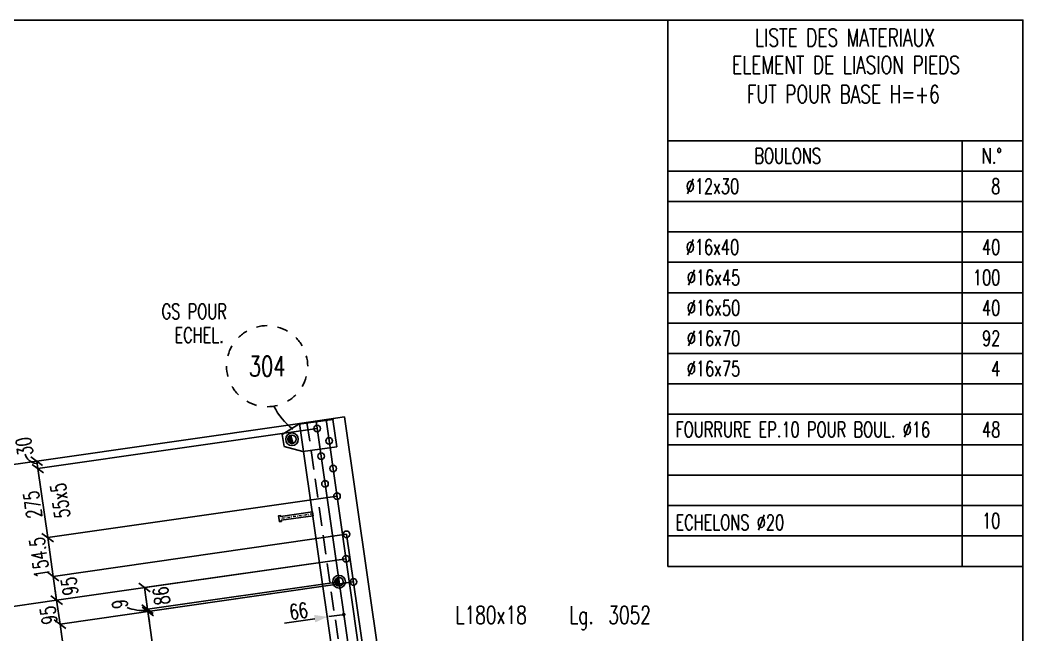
# Model space of a CAD drawing. Extents: x 142141 to 158361, y -178354 to -166874.
# Drawn here: x 154405 to 158361, y -169300 to -166874 of the extents above; entities that cross this region are included whole.
import ezdxf
from ezdxf.enums import TextEntityAlignment as Align

# ---------------------------------------------------------------- set-up
doc = ezdxf.new("R2010")
doc.units = 0
doc.header["$LTSCALE"] = 150
doc.header["$MEASUREMENT"] = 0
doc.linetypes.add('DASHDOT', pattern=[1, 0.5, -0.25, 0, -0.25])
doc.linetypes.add('DASHED', pattern=[0.75, 0.5, -0.25])
doc.layers.get('0').update_dxf_attribs({"linetype": 'CONTINUOUS'})
for name, color, linetype in [('ASSI', 6, 'CONTINUOUS'), ('Echelon', 3, 'CONTINUOUS'), ('FORI', 2, 'CONTINUOUS'), ('LINEA_ANG', 2, 'CONTINUOUS'), ('LINEE_PIASTRA', 2, 'CONTINUOUS'), ('LINEE_PIASTRE', 2, 'CONTINUOUS'), ('LM', 7, 'CONTINUOUS'), ('LP', 3, 'CONTINUOUS'), ('LS', 7, 'CONTINUOUS'), ('MZ', 6, 'DASHDOT'), ('PIASTRE', 5, 'CONTINUOUS'), ('QT_MAL', 7, 'CONTINUOUS'), ('QT_MPR', 7, 'CONTINUOUS'), ('QT_MSP', 7, 'CONTINUOUS'), ('TRAT-Y', 7, 'DASHED')]:
    doc.layers.add(name, color=color, linetype=linetype)
doc.styles.add('QUOTE', font='ROMANS8.SHX', dxfattribs={"width": 0.7})
doc.styles.add('RD', font='ROMAND8.SHX', dxfattribs={"width": 0.7})
doc.styles.add('RQL', font='ROMANS8.SHX', dxfattribs={"width": 0.7})
doc.styles.add('RS', font='ROMANS8.shx', dxfattribs={"width": 0.7})
doc.styles.get("Standard").update_dxf_attribs({"font": 'ROMANS8.SHX', "width": 0.7})
doc.dimstyles.new('FRECCE1', dxfattribs={"dimtxt": 60, "dimasz": 6.6667, "dimexe": 0, "dimexo": 0, "dimgap": 1, "dimtad": 1, "dimdec": 0, "dimzin": 0, "dimdsep": 46, "dimtxsty": 'RS', "dimblk1": 'QUOTP', "dimblk2": 'QUOTF', "dimsah": 1, "dimcen": 0, "dimclrd": 2, "dimclre": 2, "dimclrt": 7, "dimadec": 0, "dimazin": 0, "dimtfac": 1, "dimtdec": 0, "dimtix": 1, "dimtmove": 2, "dimatfit": 3, "dimldrblk": 'QUOTP', "dimfxl": 1, "dimtolj": 1, "dimtzin": 0, "dimarcsym": 0})
doc.dimstyles.new('TRATTO', dxfattribs={"dimscale": 0, "dimtxt": 60, "dimasz": 40, "dimexe": 0, "dimexo": 0, "dimgap": 10, "dimtad": 1, "dimrnd": 0.5, "dimdsep": 46, "dimtxsty": 'RS', "dimblk1": 'OBLIQUE', "dimblk2": 'OBLIQUE', "dimsah": 1, "dimcen": 0.09, "dimclrd": 2, "dimclre": 2, "dimclrt": 7, "dimadec": 0, "dimazin": 0, "dimtfac": 1, "dimtix": 1, "dimtmove": 2, "dimatfit": 3, "dimfxl": 1, "dimtolj": 1, "dimtzin": 0, "dimarcsym": 0})

# ---------------------------------------------------------------- blocks, each defined once
blk = doc.blocks.new('ASSE98')
blk.add_line((0, 0), (1, 0))
at = {"color": 7, "style": 'QUOTE', "width": 0.5, "flags": 1}
for tag, p in [('TI', (1.3831, 6.8273)), ('DI_S', (1.3831, 6.4218)), ('D_S', (1.3831, 6.0209)), ('E_S', (1.3831, 5.6806)), ('NFORI', (1.3645, 5.2979)), ('ALAR', (1.3635, 4.9325)), ('FAM', (1.3775, 4.5465)), ('ALA', (1.3831, 4.1926)), ('DISP2', (1.3831, 3.8497)), ('DISP1', (1.3831, 3.5069)), ('PINZAF', (1.3831, 3.164)), ('PINZAI', (1.3831, 2.8211)), ('TRP', (1.3831, 2.4783)), ('NP', (1.3831, 2.1354)), ('SV', (1.3831, 1.7926)), ('PESO', (1.3831, 1.4497)), ('QUA', (1.3831, 1.1069)), ('LUN', (1.3831, 0.764)), ('PROF', (1.3831, 0.4211)), ('POS', (1.3831, 0.0783))]:
    blk.add_attdef(tag, p, '', height=0.2, dxfattribs=at)
at = {"color": 7, "flags": 1}
for tag, p in [('LAV1', (3.0743, 6.8285)), ('LAV2', (3.0743, 6.4951)), ('LAV3', (3.0743, 6.1618)), ('LAV4', (3.0743, 5.8285)), ('LAV5', (3.0743, 5.4951)), ('LAV6', (3.0743, 5.1618)), ('LAV7', (3.0743, 4.8285)), ('LAV8', (3.0743, 4.4951)), ('LAV9', (3.0743, 4.1618)), ('LAV10', (3.0743, 3.8285))]:
    blk.add_attdef(tag, p, '', height=0.2, dxfattribs=at)
blk = doc.blocks.new('16')
blk.add_circle((0, 0), 1)
blk = doc.blocks.new('P20')
at = {"color": 0}
for p, q in [((0, 0.98), (0.02, 1)), ((0, 0.94), (0.06, 1)), ((1, -0.01), (0, 0.99)), ((0, 0.89), (0.1, 0.99)), ((0, 0.85), (0.14, 0.99)), ((0, 0.8), (0.18, 0.98)), ((0, 0.76), (0.22, 0.98)), ((0, 0.71), (0.25, 0.97)), ((0, 0.67), (0.29, 0.96)), ((1, -0.05), (0, 0.95)), ((0, 0.62), (0.32, 0.95)), ((0, 0.58), (0.36, 0.93)), ((0, 0.53), (0.39, 0.92)), ((0, 0.49), (0.42, 0.91)), ((1, -0.09), (0, 0.9)), ((0, 0.44), (0.45, 0.89)), ((0, 0.4), (0.48, 0.88)), ((0.99, -0.13), (0, 0.86)), ((0, 0.35), (0.51, 0.86)), ((0, 0.31), (0.54, 0.84)), ((0, 0.26), (0.56, 0.83)), ((0.99, -0.17), (0, 0.81)), ((0, 0.22), (0.59, 0.81)), ((0, 0.17), (0.61, 0.79)), ((0.98, -0.21), (0, 0.77)), ((0, 0.13), (0.64, 0.77)), ((0, 0.08), (0.66, 0.75)), ((0, 0.04), (0.69, 0.73)), ((0.97, -0.25), (0, 0.72)), ((0, -0.01), (0.71, 0.7)), ((0.96, -0.28), (0, 0.68)), ((0, -0.05), (0.73, 0.68)), ((0, -0.1), (0.75, 0.66)), ((0.95, -0.32), (0, 0.63)), ((0, -0.14), (0.77, 0.63)), ((0, -0.19), (0.79, 0.61)), ((0.94, -0.35), (0, 0.59)), ((0, -0.23), (0.81, 0.58)), ((0, -0.28), (0.83, 0.56)), ((0.92, -0.38), (0, 0.54)), ((0, -0.32), (0.85, 0.53)), ((0.91, -0.41), (0, 0.5)), ((0, -0.36), (0.87, 0.5)), ((0, -0.41), (0.88, 0.47)), ((0.9, -0.44), (0, 0.45)), ((0, -0.45), (0.9, 0.44)), ((0.88, -0.47), (0, 0.41)), ((0, -0.5), (0.91, 0.41)), ((0, -0.54), (0.92, 0.38)), ((0.87, -0.5), (0, 0.36)), ((0, -0.59), (0.94, 0.35)), ((0.85, -0.53), (0, 0.32)), ((0, -0.63), (0.95, 0.31)), ((0, -0.68), (0.96, 0.28)), ((0.83, -0.56), (0, 0.27)), ((0, -0.72), (0.97, 0.25)), ((0.81, -0.58), (0, 0.23)), ((0, -0.77), (0.98, 0.21)), ((0.79, -0.61), (0, 0.18)), ((0, -0.81), (0.99, 0.17)), ((0.77, -0.63), (0, 0.14)), ((0, -0.86), (0.99, 0.13)), ((0.75, -0.66), (0, 0.09)), ((0, -0.9), (1, 0.09)), ((0.73, -0.68), (0, 0.05)), ((0, -0.95), (1, 0.05)), ((0.71, -0.7), (0, 0.01)), ((0, -0.99), (1, 0.01)), ((1, 0.04), (0.04, 1)), ((1, 0.09), (0.09, 1)), ((0.99, 0.14), (0.14, 0.99)), ((0.98, 0.19), (0.19, 0.98)), ((0.97, 0.25), (0.25, 0.97)), ((0.95, 0.31), (0.31, 0.95)), ((0.92, 0.38), (0.38, 0.92)), ((0.88, 0.47), (0.47, 0.88)), ((0.81, 0.59), (0.59, 0.81)), ((0.69, -0.73), (0, -0.04)), ((0.66, -0.75), (0, -0.08)), ((0.64, -0.77), (0, -0.13)), ((0.61, -0.79), (0, -0.17)), ((0.59, -0.81), (0, -0.22)), ((0.56, -0.83), (0, -0.26)), ((0.54, -0.84), (0, -0.31)), ((0.51, -0.86), (0, -0.35)), ((0.48, -0.88), (0, -0.4)), ((0.45, -0.89), (0, -0.44)), ((0.42, -0.91), (0, -0.49)), ((0.39, -0.92), (0, -0.53)), ((0.36, -0.93), (0, -0.58)), ((0.32, -0.95), (0, -0.62)), ((0.29, -0.96), (0, -0.67)), ((0.25, -0.97), (0, -0.71)), ((0.22, -0.98), (0, -0.76)), ((0.18, -0.98), (0, -0.8)), ((0.14, -0.99), (0, -0.85)), ((0.1, -0.99), (0, -0.89)), ((0.04, -1), (1, -0.04)), ((0.09, -1), (1, -0.09)), ((0.14, -0.99), (0.99, -0.14)), ((0.19, -0.98), (0.98, -0.19)), ((0.25, -0.97), (0.97, -0.25)), ((0.31, -0.95), (0.95, -0.31)), ((0.38, -0.92), (0.92, -0.38)), ((0.47, -0.88), (0.88, -0.47)), ((0.59, -0.81), (0.81, -0.59))]:
    blk.add_line(p, q, dxfattribs=at)
for radius in [1.5, 1]:
    blk.add_circle((0, 0), radius)
blk = doc.blocks.new('MRKR_98')
blk.add_point((0, 0))
at = {"color": 7, "style": 'QUOTE', "width": 0.5, "flags": 1}
for tag, p in [('TI', (3.73, 6.83)), ('DI_S', (3.73, 6.42)), ('D_S', (3.73, 6.02)), ('AUX2', (3.71, 4.93)), ('NFORI', (3.72, 5.3)), ('AUX1', (3.73, 4.19)), ('E_S', (3.73, 5.68)), ('FAM', (3.73, 4.55)), ('COMMESSA', (3.73, 3.85)), ('MD', (3.73, 3.51)), ('MP', (3.73, 3.16)), ('LARGHEZZA', (3.73, 2.82)), ('SPESSORE', (3.73, 2.48)), ('NP', (3.73, 2.14)), ('SV', (3.73, 1.79)), ('PESO', (3.73, 1.45)), ('QUA', (3.73, 1.11)), ('LUN', (3.73, 0.76)), ('PROF', (3.73, 0.42)), ('POS', (3.73, 0.08))]:
    blk.add_attdef(tag, p, '', height=0.2, dxfattribs=at)
at = {"color": 7, "flags": 1}
for tag, p in [('LAV1', (5.26, 6.88)), ('LAV2', (5.26, 6.55)), ('LAV3', (5.26, 6.21)), ('LAV4', (5.26, 5.88)), ('LAV5', (5.26, 5.55)), ('LAV6', (5.26, 5.21)), ('LAV7', (5.26, 4.88)), ('LAV8', (5.26, 4.55)), ('LAV9', (5.26, 4.21)), ('LAV10', (5.26, 3.88))]:
    blk.add_attdef(tag, p, '', height=0.2, dxfattribs=at)
blk = doc.blocks.new('A$C6E393FD9')
at = {"layer": 'Echelon'}
blk.add_lwpolyline([(2.5, 0), (0, 19.8), (168.6, 41.4), (167.9, 47.2), (177.8, 48.5), (181.8, 17.1), (171.9, 15.8), (171.2, 21.6), (2.5, 0)], close=True, dxfattribs=at)
at = {"layer": 'MZ', "ltscale": 0.2}
blk.add_line((1.3, 9.9), (179.8, 32.8), dxfattribs=at)
blk = doc.blocks.new('_OBLIQUE')
at = {"color": 0, "linetype": 'ByBlock'}
blk.add_line((-0.5, -0.5), (0.5, 0.5), dxfattribs=at)
blk = doc.blocks.new('*D19')
at = {"layer": 'QT_MPR', "color": 2, "lineweight": -2, "transparency": 16777216}
for p, q in [((152715.5, -169426.4), (154203.3, -169212.9)), ((154203.3, -169212.9), (154420.4, -170726.4)), ((152916.8, -170942.1), (154420.4, -170726.4))]:
    blk.add_line(p, q, dxfattribs=at)
at = {"layer": 'QT_MPR', "color": 2, "lineweight": -2, "transparency": 16777216, "xscale": 40, "yscale": 40, "zscale": 40}
for p, rotation in [((154203.3, -169212.9), 98.1661393023542), ((154420.4, -170726.4), 278.1661393023542)]:
    blk.add_blockref('_OBLIQUE', p, dxfattribs=dict(at, rotation=rotation))
at = {"layer": 'QT_MPR', "color": 7, "transparency": 16777216, "insert": (154272.3, -169975.3), "char_height": 60, "attachment_point": 5, "rotation": 98.1661, "style": 'RS'}
blk.add_mtext('\\A1;1529', dxfattribs=at)
blk = doc.blocks.new('*D41')
at = {"layer": 'QT_MPR', "color": 2, "lineweight": -2, "transparency": 16777216}
for p, q in [((155509.3, -168465.4), (154471, -168614.4)), ((155576.9, -168486), (154475.2, -168644.1)), ((154471, -168614.4), (154475.2, -168644.1))]:
    blk.add_line(p, q, dxfattribs=at)
at = {"layer": 'QT_MPR', "color": 2, "lineweight": -2, "transparency": 16777216, "xscale": 40, "yscale": 40, "zscale": 40}
for p, rotation in [((154471, -168614.4), 98.1661393023487), ((154475.2, -168644.1), 278.1661393023487)]:
    blk.add_blockref('_OBLIQUE', p, dxfattribs=dict(at, rotation=rotation))
at = {"layer": 'QT_MPR', "color": 7, "transparency": 16777216, "insert": (154422.4, -168556), "char_height": 60, "attachment_point": 5, "rotation": 98.1661, "style": 'RS'}
blk.add_mtext('\\A1;30', dxfattribs=at)
blk = doc.blocks.new('*D42')
at = {"layer": 'QT_MPR', "color": 2, "lineweight": -2, "transparency": 16777216}
for p, q in [((155576.9, -168486), (154475.2, -168644.1)), ((154475.2, -168644.1), (154514.3, -168916.3)), ((155655.6, -168752.5), (154514.3, -168916.3))]:
    blk.add_line(p, q, dxfattribs=at)
at = {"layer": 'QT_MPR', "color": 2, "lineweight": -2, "transparency": 16777216, "xscale": 40, "yscale": 40, "zscale": 40}
for p, rotation in [((154475.2, -168644.1), 98.1661393023487), ((154514.3, -168916.3), 278.1661393023487)]:
    blk.add_blockref('_OBLIQUE', p, dxfattribs=dict(at, rotation=rotation))
at = {"layer": 'QT_MPR', "color": 7, "transparency": 16777216, "insert": (154564, -168770.3), "char_height": 60, "attachment_point": 5, "rotation": 98.1661, "style": 'RS'}
blk.add_mtext('\\A1;55x5', dxfattribs=at)
blk = doc.blocks.new('*D43')
at = {"layer": 'QT_MPR', "color": 2, "lineweight": -2, "transparency": 16777216}
for p, q in [((155576.9, -168486), (154475.2, -168644.1)), ((154475.2, -168644.1), (154514.3, -168916.3)), ((155655.6, -168752.5), (154514.3, -168916.3))]:
    blk.add_line(p, q, dxfattribs=at)
at = {"layer": 'QT_MPR', "color": 2, "lineweight": -2, "transparency": 16777216, "xscale": 40, "yscale": 40, "zscale": 40}
for p, rotation in [((154475.2, -168644.1), 98.1661393023487), ((154514.3, -168916.3), 278.1661393023487)]:
    blk.add_blockref('_OBLIQUE', p, dxfattribs=dict(at, rotation=rotation))
at = {"layer": 'QT_MPR', "color": 7, "transparency": 16777216, "insert": (154455.2, -168785.9), "char_height": 60, "attachment_point": 5, "rotation": 98.1661, "style": 'RS'}
blk.add_mtext('\\A1;275', dxfattribs=at)
blk = doc.blocks.new('*D44')
at = {"layer": 'QT_MPR', "color": 2, "lineweight": -2, "transparency": 16777216}
for p, q in [((155655.6, -168752.5), (154514.3, -168916.3)), ((154514.3, -168916.3), (154536.2, -169069.2)), ((155693.4, -168903.1), (154536.2, -169069.2))]:
    blk.add_line(p, q, dxfattribs=at)
at = {"layer": 'QT_MPR', "color": 2, "lineweight": -2, "transparency": 16777216, "xscale": 40, "yscale": 40, "zscale": 40}
for p, rotation in [((154514.3, -168916.3), 98.1661393023487), ((154536.2, -169069.2), 278.1661393023487)]:
    blk.add_blockref('_OBLIQUE', p, dxfattribs=dict(at, rotation=rotation))
at = {"layer": 'QT_MPR', "color": 7, "transparency": 16777216, "insert": (154482.3, -168995.3), "char_height": 60, "attachment_point": 5, "rotation": 98.1661, "style": 'RS'}
blk.add_mtext('\\A1;154.5', dxfattribs=at)
blk = doc.blocks.new('*D45')
at = {"layer": 'QT_MPR', "color": 2, "lineweight": -2, "transparency": 16777216}
for p, q in [((155693.4, -168903.1), (154536.2, -169069.2)), ((155691, -168999.5), (154549.7, -169163.2)), ((154536.2, -169069.2), (154549.7, -169163.2))]:
    blk.add_line(p, q, dxfattribs=at)
at = {"layer": 'QT_MPR', "color": 2, "lineweight": -2, "transparency": 16777216, "xscale": 40, "yscale": 40, "zscale": 40}
for p, rotation in [((154536.2, -169069.2), 98.1661393023487), ((154549.7, -169163.2), 278.1661393023487)]:
    blk.add_blockref('_OBLIQUE', p, dxfattribs=dict(at, rotation=rotation))
at = {"layer": 'QT_MPR', "color": 7, "transparency": 16777216, "insert": (154601, -169107.8), "char_height": 60, "attachment_point": 5, "rotation": 98.1661, "style": 'RS'}
blk.add_mtext('\\A1;95', dxfattribs=at)
blk = doc.blocks.new('*D46')
at = {"layer": 'QT_MPR', "color": 2, "lineweight": -2, "transparency": 16777216}
for p, q in [((155691, -168999.5), (154549.7, -169163.2)), ((155720.4, -169091.2), (154563.2, -169257.3)), ((154549.7, -169163.2), (154544, -169123.6)), ((154549.7, -169163.2), (154563.2, -169257.3)), ((154563.2, -169257.3), (154568.9, -169296.9))]:
    blk.add_line(p, q, dxfattribs=at)
at = {"layer": 'QT_MPR', "color": 2, "lineweight": -2, "transparency": 16777216, "xscale": 40, "yscale": 40, "zscale": 40}
for p, rotation in [((154549.7, -169163.2), 278.1661393023487), ((154563.2, -169257.3), 98.1661393023487)]:
    blk.add_blockref('_OBLIQUE', p, dxfattribs=dict(at, rotation=rotation))
at = {"layer": 'QT_MPR', "color": 7, "transparency": 16777216, "insert": (154518.1, -169222.6), "char_height": 60, "attachment_point": 5, "rotation": 98.1661, "style": 'RS'}
blk.add_mtext('\\A1;95', dxfattribs=at)
blk = doc.blocks.new('*D47')
at = {"layer": 'QT_MPR', "color": 2, "lineweight": -2, "transparency": 16777216}
for p, q in [((155720.4, -169091.2), (154563.2, -169257.3)), ((154563.2, -169257.3), (154766.9, -170676.6)), ((155924, -170510.6), (154766.9, -170676.6))]:
    blk.add_line(p, q, dxfattribs=at)
at = {"layer": 'QT_MPR', "color": 2, "lineweight": -2, "transparency": 16777216, "xscale": 40, "yscale": 40, "zscale": 40}
for p, rotation in [((154563.2, -169257.3), 98.1661393023487), ((154766.9, -170676.6), 278.1661393023487)]:
    blk.add_blockref('_OBLIQUE', p, dxfattribs=dict(at, rotation=rotation))
at = {"layer": 'QT_MPR', "color": 7, "transparency": 16777216, "insert": (154625.5, -169972.6), "char_height": 60, "attachment_point": 5, "rotation": 98.1661, "style": 'RS'}
blk.add_mtext('\\A1;1434', dxfattribs=at)
blk = doc.blocks.new('*D52')
at = {"layer": 'QT_MSP', "color": 2, "lineweight": -2, "transparency": 16777216}
for p, q in [((155691, -168999.5), (154896.2, -169113.5)), ((155663.6, -169090.3), (154908.4, -169198.6)), ((154896.2, -169113.5), (154908.4, -169198.6))]:
    blk.add_line(p, q, dxfattribs=at)
at = {"layer": 'QT_MSP', "color": 2, "lineweight": -2, "transparency": 16777216, "xscale": 40, "yscale": 40, "zscale": 40}
for p, rotation in [((154896.2, -169113.5), 98.1661393023487), ((154908.4, -169198.6), 278.1661393023487)]:
    blk.add_blockref('_OBLIQUE', p, dxfattribs=dict(at, rotation=rotation))
at = {"layer": 'QT_MSP', "color": 7, "transparency": 16777216, "insert": (154962.8, -169146.2), "char_height": 60, "attachment_point": 5, "rotation": 98.1661, "style": 'RS'}
blk.add_mtext('\\A1;86', dxfattribs=at)
blk = doc.blocks.new('*D53')
at = {"layer": 'QT_MSP', "color": 2, "lineweight": -2, "transparency": 16777216}
for p, q in [((155663.6, -169090.3), (154908.4, -169198.6)), ((155720.4, -169091.2), (154909.7, -169207.6)), ((154908.4, -169198.6), (154902.7, -169159.1)), ((154908.4, -169198.6), (154909.7, -169207.6)), ((154909.7, -169207.6), (154915.3, -169247.1))]:
    blk.add_line(p, q, dxfattribs=at)
at = {"layer": 'QT_MSP', "color": 2, "lineweight": -2, "transparency": 16777216, "xscale": 40, "yscale": 40, "zscale": 40}
for p, rotation in [((154908.4, -169198.6), 278.1661393023487), ((154909.7, -169207.6), 98.1661393023487)]:
    blk.add_blockref('_OBLIQUE', p, dxfattribs=dict(at, rotation=rotation))
at = {"layer": 'QT_MSP', "color": 7, "transparency": 16777216, "insert": (154799, -169178.2), "char_height": 60, "attachment_point": 5, "rotation": 98.1661, "style": 'RS'}
blk.add_mtext('\\A1;9', dxfattribs=at)
blk = doc.blocks.new('*D54')
at = {"layer": 'QT_MSP', "color": 2, "lineweight": -2, "transparency": 16777216}
for p, q in [((155720.4, -169091.2), (154909.7, -169207.6)), ((154909.7, -169207.6), (154996.5, -169812.4)), ((155751.7, -169704), (154996.5, -169812.4))]:
    blk.add_line(p, q, dxfattribs=at)
at = {"layer": 'QT_MSP', "color": 2, "lineweight": -2, "transparency": 16777216, "xscale": 40, "yscale": 40, "zscale": 40}
for p, rotation in [((154909.7, -169207.6), 98.1661393023487), ((154996.5, -169812.4), 278.1661393023487)]:
    blk.add_blockref('_OBLIQUE', p, dxfattribs=dict(at, rotation=rotation))
at = {"layer": 'QT_MSP', "color": 7, "transparency": 16777216, "insert": (154913.5, -169515.6), "char_height": 60, "attachment_point": 5, "rotation": 98.1661, "style": 'RS'}
blk.add_mtext('\\A1;611', dxfattribs=at)
blk = doc.blocks.new('QUOTP')
at = {"layer": 'ASSI', "color": 2, "const_width": 1.07}
blk.add_lwpolyline([(-0.53, 0, 1), (0.53, 0, 1)], format="xyb", close=True, dxfattribs=at)
blk = doc.blocks.new('QUOTF')
at = {"layer": 'LS', "color": 2}
blk.add_line((7.5, 0), (25.5, 0), dxfattribs=at)
blk.add_solid([(7.5, 2.25), (0, 0), (7.5, -2.25)], dxfattribs=at)
blk = doc.blocks.new('*D129')
at = {"layer": 'QT_MAL', "color": 2, "lineweight": -2, "transparency": 16777216}
blk.add_line((155675.6, -169220.6), (155623.5, -169228), dxfattribs=at)
at = {"layer": 'QT_MAL', "color": 2, "lineweight": -2, "transparency": 16777216, "xscale": 6.6667, "yscale": 6.6667, "zscale": 6.6667}
for name, p, rotation in [('QUOTF', (155616.9, -169229), 188.1661393023487), ('QUOTP', (155682.2, -169219.6), 8.166139302348716)]:
    blk.add_blockref(name, p, dxfattribs=dict(at, rotation=rotation))
at = {"layer": 'QT_MAL', "color": 7, "transparency": 16777216, "insert": (155504.2, -169206.2), "char_height": 60, "attachment_point": 5, "rotation": 8.1661, "style": 'RS'}
blk.add_mtext('\\A1;66', dxfattribs=at)
blk = doc.blocks.new('zzz')
at = {"linetype": 'Continuous'}
for start, end in [(90, 105), (120, 135), (60, 75), (150, 165), (30, 45), (0, 15), (180, 195), (330, 345), (210, 225), (300, 315), (240, 255), (270, 285)]:
    blk.add_arc((0, 0), 8, start, end, dxfattribs=at)
at = {"color": 3, "style": 'RQL', "width": 0.7}
blk.add_attdef('POS1', text='', height=4, dxfattribs=at).set_placement((0, 0), align=Align.MIDDLE)
at = {"style": 'RQL', "width": 0.7, "flags": 1}
blk.add_attdef('TIPO', (0, -8), '', height=3, dxfattribs=at)

msp = doc.modelspace()

# ---------------------------------------------------------------- linework, layer by layer
at = {"layer": 'LINEA_ANG'}
for p, q in [((155685.521, -168440.127), (155507.346, -168465.695)), ((155507.346, -168465.695), (155940.864, -171486.749)), ((156119.039, -171461.181), (155685.521, -168440.127))]:
    msp.add_line(p, q, dxfattribs=at)
at = {"layer": 'LINEE_PIASTRA'}
for p, q in [((155504.802, -168469.09), (155439.773, -168508.729)), ((155446.733, -168557.232), (155520.285, -168576.985))]:
    msp.add_line(p, q, dxfattribs=at)
at = {"layer": 'LINEE_PIASTRE'}
for p, q in [((155504.802, -168469.09), (155639.423, -168449.772)), ((155639.423, -168449.772), (155654.906, -168557.667)), ((155446.733, -168557.232), (155439.773, -168508.729)), ((155654.906, -168557.667), (155520.285, -168576.985))]:
    msp.add_line(p, q, dxfattribs=at)
at = {"layer": 'LP'}
for p, q in [((156960.931, -166873.78), (156960.931, -169029.562)), ((156960.931, -166873.78), (158360.931, -166873.78)), ((158360.931, -166873.78), (158360.931, -169029.562)), ((158360.931, -167349.763), (156960.931, -167349.763)), ((158360.931, -167469.746), (156960.931, -167469.746))]:
    msp.add_line(p, q, dxfattribs=at)
at = {"layer": 'LS', "color": 3}
for p, q in [((158120.66, -167349.763), (158120.66, -169029.562)), ((158120.66, -167349.763), (158120.66, -169029.562)), ((158360.931, -169029.562), (156960.931, -169029.562))]:
    msp.add_line(p, q, dxfattribs=at)
at = {"layer": 'LS', "color": 6}
for p, q in [((158360.931, -167589.73), (156960.931, -167589.73)), ((158360.931, -167709.73), (156960.931, -167709.73)), ((158360.931, -167829.713), (156960.931, -167829.713)), ((158360.931, -167829.73), (156960.931, -167829.73)), ((158360.931, -167949.696), (156960.931, -167949.696)), ((158360.931, -167949.713), (156960.931, -167949.713)), ((158360.931, -168069.679), (156960.931, -168069.679)), ((158360.931, -168189.662), (156960.931, -168189.662)), ((158360.931, -168309.646), (156960.931, -168309.646)), ((156023.528, -171598.171), (155572.676, -168456.32)), ((156063.123, -171592.489), (155612.27, -168450.639)), ((158360.931, -168429.629), (156960.931, -168429.629)), ((158360.931, -168549.612), (156960.931, -168549.612)), ((158360.931, -168669.612), (156960.931, -168669.612)), ((158360.931, -168789.595), (156960.931, -168789.595)), ((158360.931, -168789.595), (156960.931, -168789.595)), ((155693.368, -168903.146), (155924.036, -170510.597)), ((158360.931, -168909.578), (156960.931, -168909.578))]:
    msp.add_line(p, q, dxfattribs=at)
at = {"layer": 'LS', "color": 2}
for p, q in [((154470.961, -168614.415), (154124.51, -168664.131)), ((154203.265, -169212.948), (154549.716, -169163.232))]:
    msp.add_line(p, q, dxfattribs=at)
at = {"layer": 'LS', "color": 8}
msp.add_lwpolyline([(142140.931, -166873.78), (142140.931, -178353.78), (154860.931, -178353.78), (154860.931, -176753.78), (158360.931, -176753.78), (158360.931, -166873.78), (142140.931, -166873.78)], close=True, dxfattribs=at)
at = {"layer": 'LS', "color": 6}
for centre, radius, start, end in [((155632.895, -168286.848), 252.049, 206.178565, 232.981841), ((154475.102, -168572.845), 51.562, 196.400296, 262.781503), ((154894.284, -169012.432), 191.927, 249.565971, 273.14993)]:
    msp.add_arc(centre, radius, start, end, dxfattribs=at)
at = {"layer": 'TRAT-Y'}
msp.add_line((155537.042, -168461.434), (155970.56, -171482.488), dxfattribs=at)

# ---------------------------------------------------------------- block references
at = {"layer": 'ASSI', "xscale": 3052, "rotation": 278.1661393023487}
msp.add_blockref('ASSE98', (155507.346, -168465.695), dxfattribs=at)
at = {"layer": 'ASSI'}
ref = msp.add_blockref('ASSE98', (153175.192, -171883.62), dxfattribs=dict(at, xscale=3052, rotation=98.16613930235417))
ref.add_attrib('PROF', 'L180x18', (156122.791, -169256.528), dxfattribs={"layer": '0', "color": 2, "height": 70, "style": 'QUOTE', "width": 0.7})
ref.add_attrib('LUN', '3052', (156725.657, -169256.528), dxfattribs={"layer": '0', "color": 2, "height": 70, "style": 'QUOTE', "width": 0.7})
ref.add_attrib('SV', 'Lg.', (156571.524, -169256.528), dxfattribs={"layer": '0', "color": 2, "height": 70, "style": 'QUOTE', "width": 0.7})
at = {"layer": 'FORI'}
for name, p, xscale, yscale, zscale, rotation in [('P20', (155477.899, -168528.009), -16.5, 16.5, 16.5, 16.33227860470287), ('16', (155576.937, -168486.015), -13, 13, 13, 196.3322786047029), ('16', (155624.344, -168534.776), -13, 13, 13, 196.3322786047029), ('16', (155693.368, -168903.146), 13, 13, 13, 16.33227860470284), ('16', (155691.025, -168999.456), 13, 13, 13, 16.33227860470284), ('P20', (155663.646, -169090.265), -16.5, 16.5, 16.5, 16.33227860470287), ('16', (155720.357, -169091.22), 13, 13, 13, 16.33227860470284)]:
    msp.add_blockref(name, p, dxfattribs=dict(at, xscale=xscale, yscale=yscale, zscale=zscale, rotation=rotation))
at = {"layer": 'FORI', "xscale": 13, "yscale": 13, "zscale": 13}
for p in [(155592.562, -168594.9), (155639.969, -168643.66), (155608.187, -168703.784), (155655.594, -168752.545)]:
    msp.add_blockref('16', p, dxfattribs=at)
at = {"layer": 'LS', "color": 6, "xscale": 19.99999994994134, "yscale": 19.99999994994134, "zscale": 19.99999994994134}
msp.add_blockref('zzz', (155379.889, -168239.642), dxfattribs=at).add_auto_attribs({'POS1': '304'})
at = {"layer": 'LS', "xscale": -0.7500000000000001, "yscale": 0.7500000000000001, "zscale": 0.7500000000000001, "rotation": 15.46334860502687}
msp.add_blockref('A$C6E393FD9', (155563.426, -168829.111), dxfattribs=at)
at = {"layer": 'PIASTRE', "xscale": 20, "yscale": 20, "zscale": 20, "rotation": 98.16613930570276}
msp.add_blockref('MRKR_98', (155639.423, -168449.772), dxfattribs=at)

# ---------------------------------------------------------------- texts
at = {"layer": 'LM', "style": 'RD', "width": 0.7}
for s, p in [('LISTE DES MATERIAUX', (157659.24, -166942.865)), ('ELEMENT DE LIASION PIEDS', (157663.155, -167050.867)), ('FUT POUR BASE H=+6', (157652.385, -167166.326))]:
    msp.add_text(s, height=69.993, dxfattribs=at).set_placement(p, align=Align.MIDDLE)
at = {"layer": 'LM', "char_height": 59.9916, "style": 'RD'}
for s, insert, attachment_point in [('BOULONS', (157301.978, -167409.755), 4), ('N.°', (158277.943, -167409.755), 6)]:
    msp.add_mtext(s, dxfattribs=dict(at, insert=insert, attachment_point=attachment_point))
at = {"layer": 'LS', "color": 7, "style": 'RS', "width": 0.7}
for s, p in [('∅12x30', (157031.104, -167559.741)), ('∅16x40', (157031.104, -167799.741)), ('∅16x45', (157035.314, -167919.667)), ('∅16x50', (157035.314, -168039.667)), ('∅16x70', (157035.314, -168159.65)), ('∅16x75', (157035.314, -168279.616)), ('FOURRURE EP.10 POUR BOUL. %%C16', (156990.662, -168519.633)), ('ECHELONS %%C20', (156990.662, -168886.3))]:
    msp.add_text(s, height=59.9916, dxfattribs=at).set_placement(p)
for s, height, p in [('8', 59.992, (158271.654, -167559.683)), ('40', 59.9916, (158271.654, -167799.683)), ('100', 59.9916, (158271.654, -167919.667)), ('40', 59.9916, (158271.654, -168039.667)), ('92', 59.9916, (158271.654, -168159.65)), ('4', 59.992, (158271.654, -168279.65)), ('48', 59.9916, (158271.654, -168519.599)), ('10', 59.9916, (158271.654, -168879.566))]:
    msp.add_text(s, height=height, dxfattribs=at).set_placement(p, align=Align.RIGHT)
at = {"layer": 'LS', "style": 'RS', "width": 0.7}
for s, p in [('GS POUR', (154963.78, -168053.694)), (' ECHEL.', (154985.841, -168146.987))]:
    msp.add_text(s, height=60, dxfattribs=at).set_placement(p)

# ---------------------------------------------------------------- dimensions: what is measured, and where the dimension line sits
at = {"layer": 'QT_MAL'}
dim = msp.add_linear_dim(base=(155616.878, -169228.988), p1=(155682.208, -169219.613), p2=(155616.878, -169228.988), angle=8.166139, text='66', dimstyle='FRECCE1', dxfattribs=at)
dim.commit()
dim.dimension.update_dxf_attribs({"geometry": '*D129', "text_midpoint": (155504.209, -169206.212), "dimtype": 160})
at = {"layer": 'QT_MPR'}
for base, p1, p2, text, picture, middle in [((154475.222, -168644.11), (155509.326, -168465.411), (155576.937, -168486.015), '30', '*D41', (154422.442, -168556.027)), ((154514.284, -168916.322), (155576.937, -168486.015), (155655.594, -168752.545), '275', '*D43', (154455.159, -168785.898)), ((154514.284, -168916.322), (155576.937, -168486.015), (155655.594, -168752.545), '55x5', '*D42', (154564.044, -168770.273)), ((154536.222, -169069.196), (155655.594, -168752.545), (155693.368, -168903.146), '154.5', '*D44', (154482.347, -168995.274)), ((154549.716, -169163.232), (155693.368, -168903.146), (155691.025, -168999.456), '95', '*D45', (154600.957, -169107.782)), ((154563.21, -169257.269), (155691.025, -168999.456), (155720.357, -169091.22), '95', '*D46', (154518.134, -169222.606)), ((154766.889, -170676.646), (155720.357, -169091.22), (155924.036, -170510.597), '1434', '*D47', (154625.455, -169972.64)), ((154420.438, -170726.362), (152715.505, -169426.44), (152916.84, -170942.127), '1529', '*D19', (154272.257, -169975.337))]:
    dim = msp.add_linear_dim(base=base, p1=p1, p2=p2, angle=98.166139, text=text, dimstyle='TRATTO', override={"dimscale": 1}, dxfattribs=at)
    dim.commit()
    dim.dimension.update_dxf_attribs({"geometry": picture, "text_midpoint": middle, "dimtype": 160})
at = {"layer": 'QT_MSP'}
for base, p1, p2, text, picture, middle in [((154908.383, -169198.645), (155691.025, -168999.456), (155663.646, -169090.265), '86', '*D52', (154962.799, -169146.169)), ((154909.661, -169207.554), (155663.646, -169090.265), (155720.357, -169091.22), '9', '*D53', (154799.04, -169178.176)), ((154996.45, -169812.358), (155720.357, -169091.22), (155751.714, -169703.979), '611', '*D54', (154913.461, -169515.638))]:
    dim = msp.add_linear_dim(base=base, p1=p1, p2=p2, angle=98.166139, text=text, dimstyle='TRATTO', override={"dimscale": 1}, dxfattribs=at)
    dim.commit()
    dim.dimension.update_dxf_attribs({"geometry": picture, "text_midpoint": middle, "dimtype": 160})

doc.saveas('drawing.dxf')
